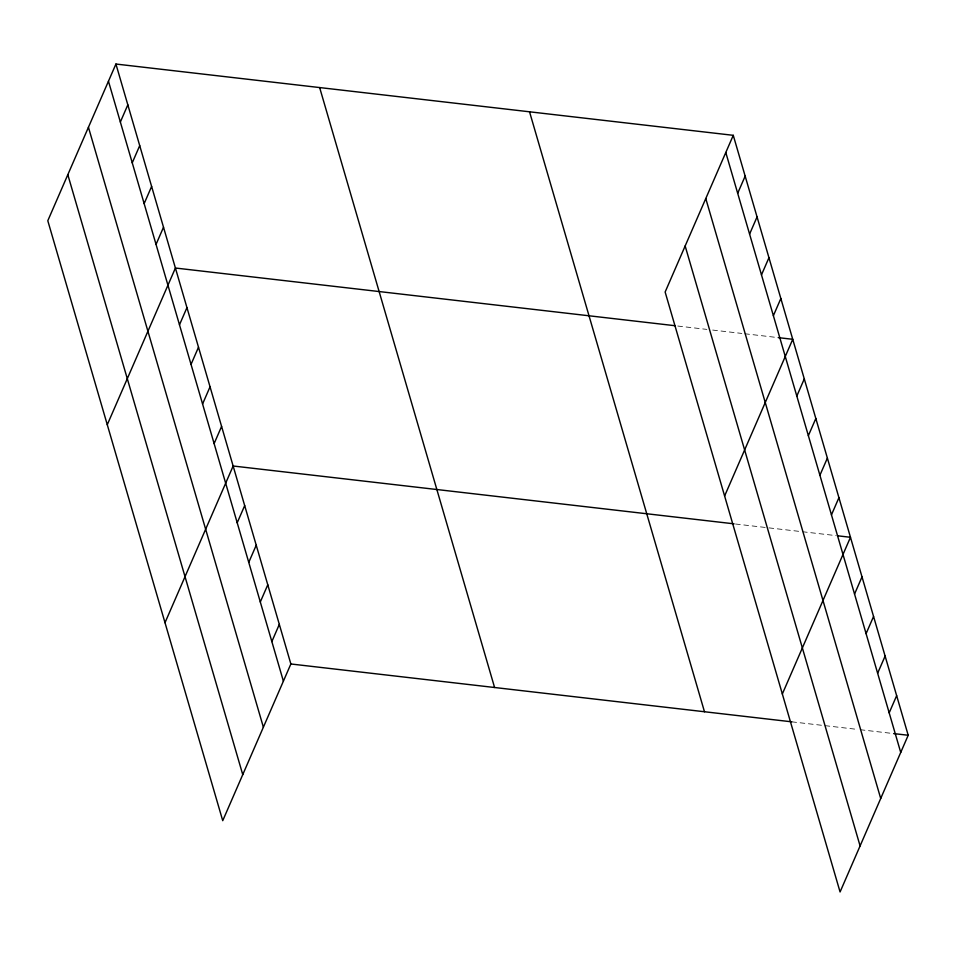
<?xml version="1.0" encoding="UTF-8"?>
<svg xmlns="http://www.w3.org/2000/svg" width="956" height="956" viewBox="0 0 956 956"><rect width="100%" height="100%" fill="white"/><g stroke="black" fill="none" stroke-linecap="round" stroke-linejoin="round"><path stroke-width="0.72" stroke-dasharray="4.78 3.58" d="M677.792 326.032L706.89 329.39M712.71 330.059L741.808 333.417M744.724 333.752L776.738 337.456M735.511 524.008L767.525 527.7M768.983 527.879L799.539 531.405M802.454 531.739L835.914 535.599M791.783 721.828L857.269 729.38M860.185 729.715L892.199 733.419"/><path stroke-width="1.43" d="M115.927 64.04L47.8 220.74L222.736 820.678L290.863 663.978L115.927 64.04L733.264 135.322L908.2 735.26L840.073 891.96L665.137 292.022L733.264 135.322M120.36 122.021L127.829 104.837M132.251 162.819L139.719 145.635M144.153 203.616L151.622 186.432M156.043 244.413L163.512 227.229M107.275 424.715L175.414 268.027L674.876 325.697M179.489 324.801L186.958 307.617M191.033 364.403L198.501 347.219M202.576 403.994L210.045 386.81M214.12 443.596L221.589 426.412M165.006 622.703L233.144 466.002L734.065 523.84M237.208 522.789L244.688 505.605M248.763 562.379L256.232 545.195M260.307 601.981L267.776 584.797M271.851 641.572L279.319 624.388M737.685 193.303L745.154 176.119M749.588 234.101L757.056 216.916M761.478 274.898L768.947 257.714M773.38 315.695L780.849 298.511M724.612 495.997L792.739 339.296L778.196 337.623M796.814 396.083L804.283 378.899M808.358 435.685L815.838 418.489M819.901 475.275L827.382 458.091M831.457 514.878L838.926 497.682M782.343 693.972L850.47 537.284L837.372 535.766M854.545 594.058L862.013 576.874M866.088 633.661L873.557 616.477M877.632 673.251L885.113 656.067M889.188 712.853L896.656 695.669M290.863 663.978L791.783 721.828M893.645 733.587L908.2 735.26M725.795 152.506L900.731 752.444M705.779 198.549L880.715 798.487M685.153 245.979L860.089 845.917M529.54 111.804L704.476 711.742M319.651 87.57L494.587 687.507M108.458 81.224L283.394 681.174M88.442 127.268L263.378 727.205M67.816 174.697L242.752 774.635"/></g></svg>
